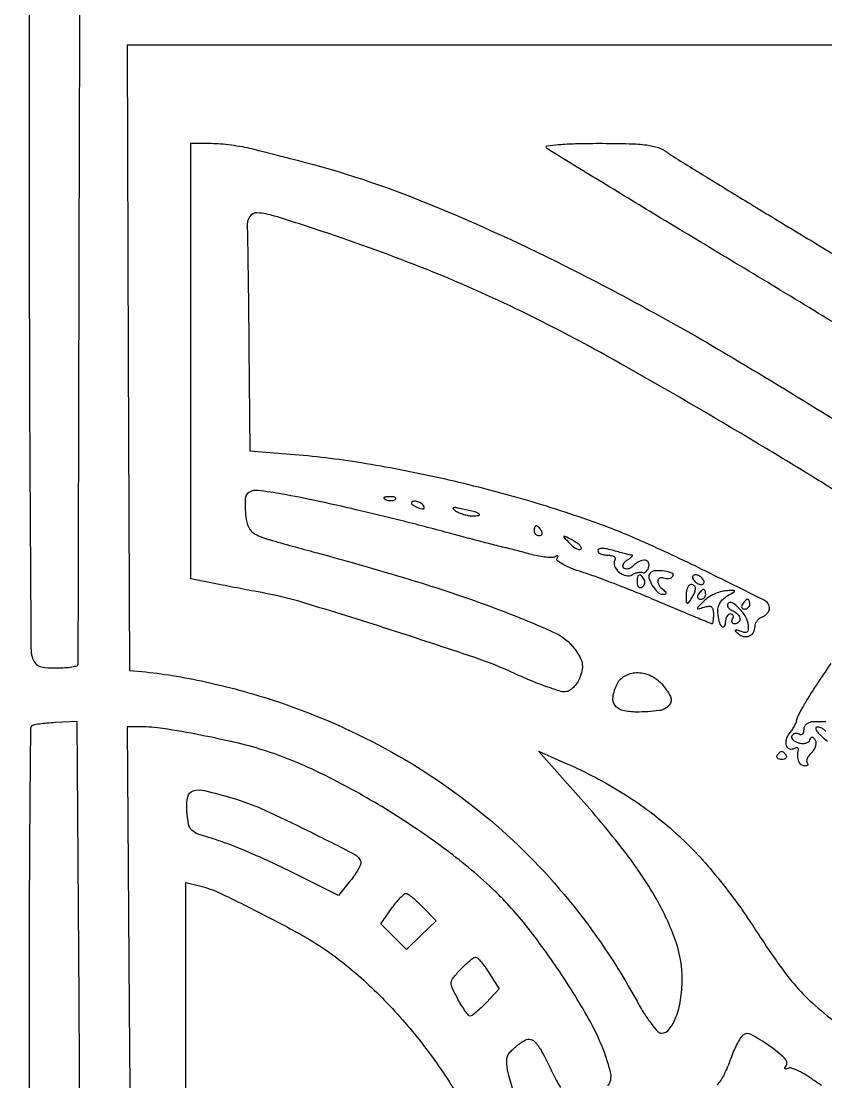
# Model space of a CAD drawing. Extents: x 123 to 893, y 112 to 937.
# Drawn here: x 503.4 to 667.5, y 436.6 to 652.9 of the extents above; entities that cross this region are included whole.
import ezdxf

# ---------------------------------------------------------------- set-up
doc = ezdxf.new("R2010")
doc.units = 0

msp = doc.modelspace()

# ---------------------------------------------------------------- linework, layer by layer
for points in [[(505, 723), (505.013655, 624.25, 0.000571), (505.06234, 586.230152, 0.000921), (505.200423, 553.846875, 0.000132), (505.38367, 525.076146, 0.063888), (505.630286, 523.25, 0.077982), (506.147819, 522.083228, 0.144438), (506.926697, 521.412716, 0.088454), (508.224277, 521.08494, 0.017747), (510.616631, 521, 0.016086), (512.298042, 521.054108, 0.026141), (513.716903, 521.220312, 0.024109), (514.785852, 521.456084, 0.332777), (515.015378, 521.75, 0.004505), (515.022414, 522.362296, 0.000001), (515.095159, 551.728108, 0.000021), (515.174312, 584.257832, 0.000013), (515.265378, 622.749944), (515.5, 722.999887)], [(482.524769, 705.515523, -0.000137), (482.25, 614.893214)], [(708.992598, 648), (524.985196, 648), (525.242598, 584.25), (525.5, 520.5), (528, 520.255797, -0.016368), (534.25181, 519.437781, -0.012792), (540.97738, 518.155327, -0.012428), (547.85719, 516.480042, -0.012808), (554.575862, 514.480017, -0.045255), (577.622614, 504.589218, -0.048702), (597.911387, 490.911542, -0.048879), (615.10998, 473.617247, -0.046207), (628.992026, 453, 0.016177), (630.459675, 450.509989, 0.023101), (631.931421, 448.409375, 0.020346), (633.252987, 446.834061, 0.211074), (634.009069, 446.5, 0.237383), (635.576325, 447.288513, 0.067968), (636.926156, 449.743043, 0.053093), (637.872428, 453.286179, 0.036493), (638.213049, 457.433835, 0.084569), (637.01593, 464.863657, 0.045614), (633.227753, 473.354365, 0.035746), (626.83157, 483.06863, 0.018429), (617.55491, 494.294869), (608.895367, 504.021054), (614.697684, 501.467159, -0.034796), (625.986637, 495.529651, -0.040761), (635.723318, 488.352086, -0.039511), (644.404453, 479.490317, -0.02958), (652.535716, 468.5, 0.008088), (657.747667, 460.782936, 0.027041), (661.51196, 455.975086, 0.033395), (665.33286, 452.151835, 0.01802), (670.5, 447.948486, 0.041329)], [(495.264828, 578.242616, 0.000135), (495.3393, 599.104688, 0.000135), (495.40114, 619.516244, 0.000255)], [(678.478125, 585.715501, 0.001111), (663.147642, 595.073181, 0.001161), (648, 604.22504, -0.000655), (633.939424, 612.700713, -0.001045), (621.942812, 619.987956, -0.000194), (611.369596, 626.44649, -0.055076), (610.55, 627.080983, -0.620188), (610.674671, 627.472485, -0.016472), (612.995371, 627.75067, -0.015441), (616.437444, 627.941839, -0.006151), (621.165141, 628, -0.005631), (627.408266, 627.92969, -0.026373), (630.989846, 627.659639, -0.047108), (633.346104, 627.127441, -0.082436), (635.115141, 626.204696, 0.022957), (636.887943, 624.993472, 0.00065), (644.730698, 620.161568, 0.001323), (653.981639, 614.512325, 0.000909), (664.5, 608.15341, -0.000361), (675.487754, 601.527152, -0.000391)], [(672.879908, 554.971373, 0.002797), (664.415419, 560.237117, 0.002419), (655.473435, 565.671355, 0.00618), (626.890005, 582.375912, 0.015394), (605.483152, 593.677087, 0.018842), (586.185829, 602.231662, 0.015047), (564.80498, 610.024174, 0.00397), (555.027125, 613.172127, 0.060062), (551.525894, 613.822087, 0.273518), (550.007338, 613.049935, 0.157452), (549.475, 611, -0.010397), (549.551319, 608.964356, -0.000577), (549.65, 602.608961, -0.000892), (549.745218, 595.04518, -0.000652), (549.825, 586.647527), (550, 565.295055), (558.25, 564.630585, -0.019899), (572.749112, 562.879911, -0.014822), (588.578268, 559.842271, -0.014474), (604.676766, 555.762785, -0.015929), (620, 550.871497, -0.019682), (629.843931, 546.937453, -0.009156), (642.302163, 541.104768, -0.002662), (654.979414, 534.800067, -0.277929), (655.974858, 533.218615, -0.104936), (655.87266, 532.685751, -0.068258), (655.55199, 532.144554, -0.0642), (655.071561, 531.677424, -0.069294), (654.5, 531.361626, 0.071217), (653.926551, 531.041915, 0.063626), (653.440625, 530.563245, 0.066839), (653.111772, 530.005008, 0.100052), (653, 529.452028, -0.127823), (652.684647, 528.238631, -0.160976), (651.834645, 527.45774, -0.167151), (650.712796, 527.353564, -0.138555), (649.662868, 527.946378, -0.013649), (649.105867, 528.539334, -0.398309), (649.111809, 528.729421, -0.283389), (649.334016, 528.78125, -0.010133), (650.1943, 528.473631, 0.053436), (650.986463, 528.265521, 0.205102), (651.468963, 528.391018, 0.200796), (651.717487, 528.829717, 0.051153), (651.731582, 529.664385, 0.111545), (651.192615, 531.361503, 0.057754), (649.84796, 533.148586, 0.071792), (648.404188, 534.285442, 0.405486), (647.542218, 534.06831, 0.167728), (647.458527, 533.696174, 0.120853), (647.606327, 533.293388, 0.092128), (647.973526, 532.919195, 0.061248), (648.505744, 532.63617, -0.106465), (649.49315, 531.991313, -0.155357), (649.961965, 531.072662, -0.241201), (649.722631, 530.324824, -0.199511), (648.940983, 530, -0.108972), (648.586039, 530.078288, -0.182303), (648.3746, 530.29375, -0.161196), (648.343488, 530.6179, -0.082592), (648.5, 531, 0.082592), (648.656512, 531.3821, 0.161196), (648.6254, 531.70625, 0.182303), (648.413961, 531.921712, 0.108972), (648.059017, 532, 0.15498), (647.655121, 531.871728, 0.097739), (647.311086, 531.510417, 0.08009), (647.078906, 530.970632, 0.061671), (647, 530.333333, -0.124123), (646.771833, 529.42838, -0.539092), (646.322908, 529.388786, -0.106564), (645.767414, 530.516836, -0.040903), (645.481421, 532.250488, -0.075602), (645.551121, 533.256341, -0.072221), (645.915976, 534.213188, -0.070475), (646.548222, 535.046251, -0.066491), (647.398576, 535.69014, 0.003355), (648.813507, 536.504072, 0.364357), (648.882425, 536.696902, 0.329033), (648.70181, 536.815103, 0.003071), (647.01986, 536.71, 0.057286), (645.933897, 536.509023, 0.035256), (644.719365, 536.040844, 0.035015), (643.567941, 535.399181, 0.051792), (642.671139, 534.671139, 0.002678), (641.410671, 533.397097, 0.199372), (641.304681, 533.13258, 0.495349), (641.449108, 533.025388, 0.006493), (642.686994, 533.400656, -0.052143), (643.597965, 533.588299, -0.186712), (644.160586, 533.432454, -0.184301), (644.476273, 532.936548, -0.050637), (644.571429, 531.999376, -0.013857), (644.550182, 531.232868, -0.022757), (644.484804, 530.587317, -0.018911), (644.392646, 530.092815, -0.350569), (644.276537, 530, -0.098402), (644.051243, 530.044772, -0.000251), (641.060028, 531.284285, -0.001565), (637.688036, 532.695955, -0.000973), (633.740823, 534.372034, 0.004586), (629.401715, 536.177622, 0.004011), (624.832418, 537.98747, 0.004035), (620.677309, 539.556394, 0.011979), (617.795069, 540.540449, -0.017625), (615.645696, 541.301485, -0.031078), (613.940645, 542.099366, -0.034861), (612.793081, 542.834128, -0.389349), (612.699578, 543.322924, 0.042248), (612.873863, 543.666769, 0.308309), (612.836728, 543.838103, 0.295967), (612.660449, 543.870859, 0.04047), (612.310662, 543.692, -0.136989), (611.697146, 543.514723, -0.02453), (610.494958, 543.562887, -0.024874), (609.052208, 543.76448, -0.020211), (607.531486, 544.118918, 0.002218), (605.96478, 544.544035, 0.002174), (604.383839, 544.958139, 0.002139), (602.993762, 545.309466, 0.00823), (602.125332, 545.50989, -0.010474), (601.054474, 545.7621, -0.000719), (598.039941, 546.543696, -0.001026), (594.448695, 547.488203, -0.00077), (590.5, 548.541898, 0.00372), (580.823423, 551.062999, 0.00454), (571.73174, 553.271993, 0.004968), (563.547236, 555.096488, 0.008406), (556.652813, 556.440927, 0.012991), (551.64317, 557.19701, 0.170411), (549.835998, 556.804707, 0.253809), (549.052983, 555.444508, 0.030188), (549.179541, 551.845196, 0.089262), (549.804259, 549.61877, 0.163185), (551.110117, 548.285811, 0.049414), (553.981677, 547.160784, 0.002602), (563.5, 544.532133, -0.007944), (583.933554, 538.653385, -0.015503), (599.987573, 533.207759, -0.015096), (611.922665, 528.326579, -0.130261), (616.365919, 524.752012, -0.031311), (617.343566, 523.232294, -0.079877), (617.791003, 522.00516, -0.088117), (617.80879, 520.773825, -0.044238), (617.423084, 519.261727, -0.050594), (616.917836, 518.186486, -0.048868), (616.201922, 517.220977, -0.052864), (615.394564, 516.499219, -0.108825), (614.62022, 516.165378, -0.120385), (613.475379, 516.221937, -0.011398), (610.783555, 517.08948, -0.014056), (607.584454, 518.303439, -0.010619), (604.140885, 519.808439, 0.026801), (595.723648, 523.167241, 0.004018), (578.42977, 528.860885, 0.003931), (561.038854, 534.281628, 0.028251), (552.5, 536.351389, -0.001375), (550.961925, 536.637743, -0.000448), (548.692188, 537.068885, -0.000446), (546.171425, 537.552381, -0.000503), (543.75, 538.021591), (538, 539.141796), (538, 583.570898), (538, 628), (542.13398, 628, -0.020573), (544.014631, 627.922584, -0.011948), (546.262685, 627.682993, -0.011931), (548.508266, 627.334573, -0.019659), (550.38398, 626.920828, 0.001048), (552.214783, 626.44491, 0.000694), (554.319044, 625.905723, 0.000698), (556.365025, 625.387532, 0.001358), (558, 624.980584, -0.034817), (584.402104, 616.498937, -0.021511), (614.138014, 603.096201, -0.017544), (648.667778, 584.162625, -0.009418), (689.960687, 558.533515, -0.000376)], [(667.5, 510), (666.559375, 510), (665, 510, 0.072022), (664.214978, 509.886332, 0.093907), (663.570715, 509.555123, 0.106973), (663.150115, 509.051226, 0.12119), (663, 508.440983, -0.06068), (662.932339, 507.885513, -0.129571), (662.726548, 507.50893, -0.191518), (662.42208, 507.36763, -0.153598), (662.069098, 507.457295, 0.09593), (661.671264, 507.608086, 0.09716), (661.24778, 507.598476, 0.098642), (660.864389, 507.43045, 0.102236), (660.580346, 507.130002, 0.208191), (660.525057, 506.746159, 0.127738), (660.756475, 506.343438, 0.085566), (661.260685, 505.980103, 0.049521), (661.9633, 505.719848, 0.055099), (662.732734, 505.606948, 0.071351), (663.441172, 505.682939, 0.087689), (663.98247, 505.92743, 0.163912), (664.268968, 506.306904, -0.054014), (664.47585, 506.75839, -0.270672), (664.709805, 506.887577, -0.21484), (664.981419, 506.757243, -0.03666), (665.326106, 506.281366, -0.136673), (665.481729, 505.744043, -0.075104), (665.38569, 505.06094, -0.065588), (665.064119, 504.341996, -0.058522), (664.55681, 503.699667, 0.040447), (664.042534, 503.094703, 0.059807), (663.70642, 502.485587, 0.078653), (663.585513, 501.963978, 0.217377), (663.714286, 501.619048, -0.125392), (663.853788, 501.384153, -0.258189), (663.80878, 501.181845, -0.159886), (663.571831, 501.043185, -0.053143), (663.166667, 501, -0.177693), (662.479566, 501.252147, -0.126923), (662.002689, 501.927425, -0.087308), (661.800618, 502.988411, -0.04654), (661.906356, 504.32433, 0.132215), (661.882268, 504.588567, 0.23861), (661.726758, 504.733012, 0.153269), (661.450582, 504.726353, 0.056384), (661.093875, 504.558018, -0.22208), (660.142006, 504.446613, -0.24065), (659.490854, 505.107577, -0.143906), (659.465604, 506.385747, -0.107063), (660.120079, 507.644687, 0.028892), (660.628586, 508.334904, 0.024137), (661.088006, 509.120945, 0.024819), (661.4383, 509.882666, 0.058987), (661.600489, 510.483713, -0.086213), (661.855894, 511.260325, -0.007484), (662.865976, 513.088805, -0.009669), (664.153907, 515.242273, -0.007361), (665.644319, 517.551928, -0.002559), (668.58309, 521.913632, -0.005266)], [(623.036842, 435.757043, 0.112414), (623.625698, 436.964412, 0.11276), (623.632828, 438.305893, 0.021777), (622.99818, 440.66496, 0.050601), (619.475421, 448.826607, 0.020781), (613.164444, 459.116817, 0.020904), (605.81469, 469.123457, 0.037952), (598.890188, 476.539011, 0.0284), (588.815119, 484.803241, 0.021572), (576.919178, 492.717597, 0.021854), (564.650855, 499.423273, 0.033726), (553.471709, 504.006642, 0.022842), (547.742435, 505.629269, 0.009679), (539.931314, 507.301953, 0.00892), (532.304472, 508.640675, 0.038875), (527.736708, 508.998633), (524.973417, 509), (525.420736, 451.76263), (525.868055, 394.525261)], [(667.830023, 505.996384, -0.023024), (666.575035, 507.116215, -0.027408), (665.911574, 507.840774, -0.070356), (665.543338, 508.446638, -0.181766), (665.525886, 508.825426, -0.325083), (665.766018, 509, -0.077648), (666.238672, 508.926153, -0.053337), (666.735704, 508.70625, -0.052797), (667.180937, 508.38257, -0.070897), (667.5, 508, 0.075854)], [(536.959412, 409.816001, 0.000772), (537, 436.108408), (537, 477.216816), (539.75, 476.549297, -0.051677), (543.975631, 475.047917, -0.006936), (552.449179, 470.865255, -0.008257), (560.872054, 466.384357, -0.029268), (566.042968, 463.113961, -0.034982), (574.819706, 455.834704, -0.028879), (583.114001, 446.944194, -0.029047), (590.273462, 437.225168, -0.036888), (595.645277, 427.463641, 0.01666)], [(666.638396, 435.854249, -0.020455), (664.625074, 437.179462, 0.021886), (663.065829, 438.19941, 0.030693), (661.585968, 438.958853, 0.031198), (660.348403, 439.411156, 0.213559), (659.720566, 439.3273, -0.04489), (659.356856, 439.145351, -0.347292), (659.186874, 439.196889, -0.262679), (659.167413, 439.403012, -0.033502), (659.38358, 439.811628, 0.35981), (659.172606, 441.339665, 0.031428), (655.898, 443.987632, 0.031152), (652.27537, 446.233017, 0.305316), (650.575062, 446.062296, 0.081348), (650.05457, 445.463718, 0.018106), (649.38195, 444.281263, 0.018344), (648.696671, 442.841723, 0.016795), (648.096746, 441.313264, -0.025931), (646.749014, 438.055796, -0.070432), (645.373285, 435.977698, -0.05665)], [(603.887904, 434.497381, -0.031013), (602.701975, 438.387796, -0.059118), (602.411242, 440.887609, -0.174337), (602.99163, 442.489915, -0.029767), (603.638436, 443.1811, -0.018174), (604.476826, 443.920431, -0.018192), (605.364036, 444.594848, -0.030557), (606.160464, 445.085878, -0.186986), (607.287406, 445.223701, -0.156268), (608.316488, 444.58133, -0.054074), (609.545195, 442.764703, -0.006789), (611.711993, 438.531281, 0.012948), (613.369493, 435.388948, 0.02594)]]:
    msp.add_lwpolyline(points, format="xyb")
for points in [[(577.8125, 555.316886, 0.051402), (578.359369, 555.160852, 0.05415), (578.916927, 555.123424, 0.060344), (579.402231, 555.202593, 0.126455), (579.729167, 555.395833, 0.296942), (579.77538, 555.614691, 0.208169), (579.592839, 555.799335, 0.077125), (579.112848, 555.910055, 0.028489), (578.416667, 555.921053, 0.018894), (577.670344, 555.862007, 0.168741), (577.37858, 555.720685, 0.470617), (577.395823, 555.538436, 0.054073)], [(583, 554.606989, 0.2252), (583.088769, 554.419896, 0.029412), (583.455882, 554.154486, 0.029555), (583.957462, 553.875192, 0.020646), (584.551938, 553.618443, 0.036408), (585.131719, 553.443138, 0.155351), (585.487528, 553.474315, 0.32948), (585.606889, 553.674071, 0.1144), (585.492921, 554.011454, 0.115814), (584.901891, 554.603931, 0.080554), (584.026239, 554.969265, 0.115534), (583.291154, 554.972535, 0.349578)], [(592, 553.04569, 0.047271), (592.713434, 552.655522, 0.028277), (593.622396, 552.324302, 0.028137), (594.573318, 552.094979, 0.043125), (595.416667, 552.015313, 0.036193), (596.725614, 552.09968, 0.677836), (596.796599, 552.386415, 0.092061), (595.891417, 552.810885, 0.008705), (593.5, 553.3897, 0.007762), (592.055884, 553.689267, 0.103987), (591.51761, 553.679463, 0.593089), (591.462681, 553.484564, 0.045015)], [(608, 549, 0.105053), (608.081062, 548.618444, 0.099167), (608.311086, 548.29375, 0.09642), (608.654762, 548.076123, 0.093332), (609.059017, 548, 0.108972), (609.413961, 548.078288, 0.182303), (609.6254, 548.29375, 0.161196), (609.656512, 548.6179, 0.082592), (609.5, 549, 0.029505), (609.231006, 549.382774, 0.035638), (608.933975, 549.70625, 0.038439), (608.65171, 549.934461, 0.151918), (608.440983, 550, 0.210953), (608.272352, 549.92554, 0.081139), (608.129539, 549.70625, 0.061769), (608.032345, 549.382849, 0.042167)], [(615.22619, 546.426339, 0.032763), (615.931813, 545.778353, 0.05091), (616.62434, 545.328967, 0.066521), (617.205514, 545.122712, 0.253633), (617.561837, 545.228504, 0.314606), (617.619194, 545.551408, 0.082345), (617.306169, 546.010796, 0.05386), (616.687471, 546.53269, 0.029819), (615.835646, 547.035795, 0.001975), (614.256694, 547.8377, 0.323466), (614.074764, 547.808394, 0.404836), (614.072152, 547.645748, 0.002294)], [(621, 544.930194, 0.20711), (621.153897, 544.574595, 0.082583), (621.604836, 544.273245, 0.062957), (622.270776, 544.068285, 0.043234), (623.059017, 544, -0.048277), (623.804216, 543.92788, -0.105095), (624.330258, 543.703997, -0.182125), (624.555811, 543.373381, -0.200621), (624.495259, 542.992329, 0.240588), (624.398395, 541.804579, 0.121334), (625.310027, 540.560322, 0.113022), (626.750139, 539.825349, 0.20281), (628.040075, 540.024768, -0.041978), (628.613359, 540.315737, -0.046715), (629.207263, 540.494519, -0.052236), (629.735031, 540.544627, -0.136808), (630.097469, 540.439761, 0.206633), (630.406396, 540.39432, 0.109993), (630.755309, 540.57623, 0.077741), (631.093509, 540.965013, 0.048626), (631.36383, 541.505744, 0.193018), (631.349452, 542.46818, 0.275692), (630.67965, 542.963236, 0.145134), (629.46459, 542.729832, 0.076992), (628.216667, 541.816667, -0.060453), (627.709237, 541.419063, -0.07915), (627.164236, 541.197639, -0.097207), (626.668011, 541.180693, -0.157721), (626.295627, 541.37104, -0.178642), (626.132194, 541.725671, -0.12375), (626.20674, 542.165325, -0.090799), (626.520511, 542.628611, -0.057681), (627.02896, 543.03906, 0.015242), (627.559947, 543.397978, 0.037686), (627.919068, 543.700593, 0.099619), (628.05108, 543.894942, 0.526555), (627.993398, 543.984687, -0.051086), (627.65874, 544.029223, -0.003151), (626.682862, 544.268746, -0.004651), (625.522667, 544.572777, -0.003428), (624.243398, 544.930194, 0.020333), (622.891288, 545.259129, 0.049535), (621.871699, 545.360389, 0.085398), (621.225337, 545.249182, 0.317582)], [(631.678766, 540.345432, 0.273375), (631.434685, 539.396225, 0.065045), (632.1151, 537.838946, 0.062773), (633.210878, 536.447893, 0.200318), (634.285184, 536.015313, 0.047552), (634.741982, 536.064672, 0.279229), (634.911534, 536.22176, 0.2656), (634.855039, 536.45236, 0.044454), (634.5, 536.765313, -0.088998), (633.621067, 537.690733, -0.137923), (633.289188, 538.733988, -0.282704), (633.635559, 539.342956, -0.22074), (634.410845, 539.395838, 0.063203), (634.980563, 539.256316, 0.070461), (635.545721, 539.271442, 0.080242), (636.020213, 539.43269, 0.133152), (636.326756, 539.719685, 0.466458), (636.120659, 540.342985, 0.061257), (634.57771, 540.747146, 0.048654), (632.721964, 540.81508, 0.183198)], [(629, 538.440983, 0.067432), (629.074611, 537.890269, 0.140899), (629.298542, 537.524436, 0.190788), (629.63036, 537.397824, 0.136093), (630.016312, 537.510081, 0.090427), (630.360589, 537.820631, 0.095498), (630.565079, 538.22714, 0.099685), (630.598899, 538.665803, 0.108373), (630.457295, 539.069098, 0.050477), (629.86686, 539.838655, 0.315493), (629.407182, 539.933879, 0.25701), (629.085158, 539.519563, 0.039415)], [(640.5, 539, 0.064269), (640.810561, 538.617474, 0.051777), (641.230237, 538.29375, 0.053414), (641.689814, 538.073533, 0.085235), (642.118034, 538, 0.117858), (642.449529, 538.079239, 0.186277), (642.642737, 538.29375, 0.154201), (642.661825, 538.617617, 0.076764), (642.5, 539, 0.064269), (642.189439, 539.382526, 0.051777), (641.769763, 539.70625, 0.053414), (641.310186, 539.926467, 0.085235), (640.881966, 540, 0.117858), (640.550471, 539.920761, 0.186277), (640.357263, 539.70625, 0.154201), (640.338175, 539.382383, 0.076764)], [(639.015313, 535.75, 0.011293), (639.050422, 534.555791, 0.220444), (639.218347, 534.237851, 0.409657), (639.479509, 534.271114, 0.023197), (640, 535, 0.031558), (640.729028, 536.301377, 0.112355), (640.939692, 537.227035, 0.234725), (640.667076, 537.775753, 0.163584), (640, 538, 0.210568), (639.618823, 537.832025, 0.082215), (639.298248, 537.339062, 0.062416), (639.082804, 536.611405, 0.042523)], [(641.5, 536, 0.082592), (641.343488, 535.6179, 0.161196), (641.3746, 535.29375, 0.182303), (641.586039, 535.078288, 0.108972), (641.940983, 535, 0.093332), (642.345238, 535.076123, 0.09642), (642.688914, 535.29375, 0.099167), (642.918938, 535.618444, 0.105053), (643, 536, 0.042167), (642.967655, 536.382849, 0.061769), (642.870461, 536.70625, 0.081139), (642.727648, 536.92554, 0.210953), (642.559017, 537, 0.151918), (642.34829, 536.934461, 0.038439), (642.066025, 536.70625, 0.035638), (641.768994, 536.382774, 0.029505)], [(650.5, 534, 0.082592), (650.343488, 533.6179, 0.161196), (650.3746, 533.29375, 0.182303), (650.586039, 533.078288, 0.108972), (650.940983, 533, 0.093332), (651.345238, 533.076123, 0.09642), (651.688914, 533.29375, 0.099167), (651.918938, 533.618444, 0.105053), (652, 534, 0.042167), (651.967655, 534.382849, 0.061769), (651.870461, 534.70625, 0.081139), (651.727648, 534.92554, 0.210953), (651.559017, 535, 0.151918), (651.34829, 534.934461, 0.038439), (651.066025, 534.70625, 0.035638), (650.768994, 534.382774, 0.029505)], [(633.961045, 517.811439, -0.070824), (635.790777, 515.185743, -0.305226), (635.564915, 513.392439, -0.184339), (633.480495, 512.284824, -0.030972), (628.886828, 512, -0.056878), (626.073512, 512.321071, -0.180811), (624.521253, 513.349247, -0.197574), (624.103667, 515.071385, -0.068932), (624.847102, 517.56377, -0.153246), (626.43615, 519.333511, -0.127649), (628.87525, 520.037772, -0.112301), (631.606414, 519.494091, -0.100489)], [(505.478703, 509.145369, 0.196642), (505.282165, 508.676686, 0.000096), (505.140619, 492.112494, 0.001299), (505.034436, 473.658787, 0.000789), (505, 451.833333, 0.000521), (505.03836, 415.046896, 0.007974), (505.267595, 402.336571, 0.018726), (505.748971, 395.608865, 0.170761), (507, 393, 0.079592), (509.187502, 391.416593, 0.166765), (511.24264, 391.132819, 0.160826), (513.090707, 392.171886, 0.072815), (514.66407, 394.5, 0.109455), (515.094558, 396.331219, 0.000906), (515.257852, 411.128037, 0.002864), (515.321655, 429.380572, 0.001296), (515.206298, 453.290513), (514.785048, 510.081027), (510.371227, 509.85255, 0.009534), (508.645527, 509.730191, 0.013425), (507.113347, 509.550569, 0.009606), (505.857467, 509.344336, 0.152011)], [(659.396994, 503.166667, -0.156081), (659.475617, 502.850742, -0.191391), (659.345951, 502.578125, -0.128073), (659.003629, 502.393832, -0.059847), (658.5, 502.333333, -0.059847), (657.996371, 502.393832, -0.128073), (657.654049, 502.578125, -0.191391), (657.524383, 502.850742, -0.156081), (657.603006, 503.166667, -0.030643), (657.82824, 503.485629, -0.036533), (658.078947, 503.755208, -0.039602), (658.318569, 503.94484, -0.148655), (658.5, 504, -0.148655), (658.681431, 503.94484, -0.039602), (658.921053, 503.755208, -0.036533), (659.17176, 503.485629, -0.030643)], [(546.569027, 494.43691, -0.035493), (552.488152, 492.25029, -0.008959), (561.77002, 487.849458, -0.003448), (571.427787, 482.973324, -0.207362), (572.637394, 481.5, -0.167657), (572.607171, 480.938085, -0.026788), (572.13197, 479.927437, -0.027119), (571.416446, 478.753308, -0.020802), (570.515296, 477.550849), (568.107276, 474.601698), (558.303638, 479.473372, 0.007856), (554.146882, 481.458151, 0.006983), (549.764194, 483.393265, 0.007026), (545.772349, 485.023758, 0.021339), (543, 485.976614, -0.011775), (539.48861, 487.10888, -0.113392), (538.16902, 487.938581, -0.152362), (537.526315, 489.169243, -0.026439), (537.192502, 491.804091, -0.063047), (537.346868, 494.726465, -0.287109), (538.441751, 495.930681, -0.128443), (540.794069, 495.973622, -0.011419)], [(585.317, 472.191011), (588.008182, 469.382022), (584.98357, 466.484259), (581.958958, 463.586497), (579.345181, 466.200274), (576.731404, 468.814051), (578.933796, 471.907025, -0.01487), (579.831682, 473.091784, -0.020757), (580.708025, 474.091439, -0.017747), (581.477853, 474.84397, -0.186764), (581.881003, 475, -0.158218), (582.305455, 474.862239, -0.014417), (583.197563, 474.174859, -0.01754), (584.231904, 473.266925, -0.012833)], [(598.856586, 458.757527), (600.909574, 455.515054), (598.267696, 452.757527, -0.011518), (597.207963, 451.701222, -0.016066), (596.209334, 450.810024, -0.012437), (595.350577, 450.127416, -0.163108), (594.970379, 450, -0.222957), (594.625165, 450.161988, -0.016055), (593.959477, 451.017573, -0.020086), (593.211773, 452.136856, -0.013694), (592.449411, 453.46408, -0.014228), (591.30759, 455.73693, -0.131505), (591.116919, 456.811691, -0.14845), (591.504284, 457.779627, -0.019694), (592.966255, 459.46408, -0.014131), (593.931788, 460.435327, -0.019002), (594.862504, 461.255073, -0.016347), (595.668829, 461.869826, -0.155922), (596.076113, 462, -0.200118), (596.463906, 461.838316, -0.017982), (597.192964, 461.047524, -0.021179), (598.017185, 459.999637, -0.014925)]]:
    msp.add_lwpolyline(points, format="xyb", close=True)

doc.saveas('drawing.dxf')
